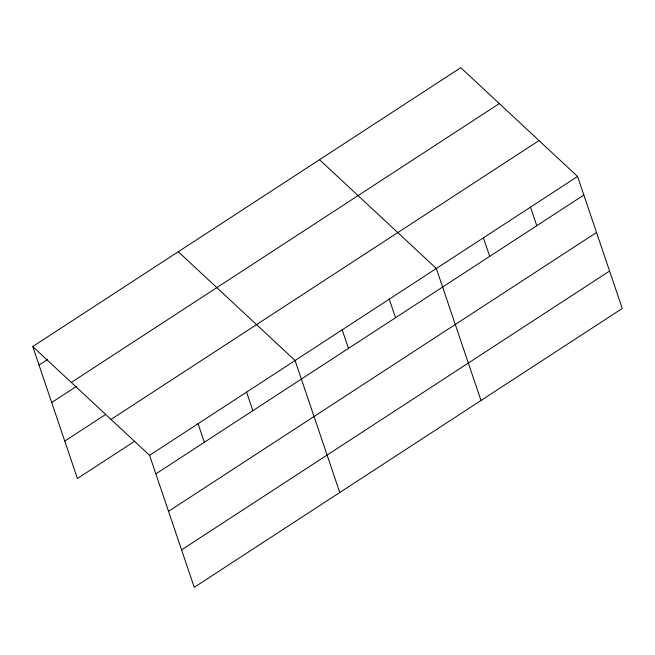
<?xml version="1.0" encoding="UTF-8"?>
<svg xmlns="http://www.w3.org/2000/svg" width="655" height="655" viewBox="0 0 655 655"><rect width="100%" height="100%" fill="white"/><g stroke="black" fill="none" stroke-linecap="round" stroke-linejoin="round"><path stroke-width="0.98" d="M32.75 346.536L460.752 67.686L577.571 176.482L622.25 308.464L194.248 587.314L149.569 455.323L32.75 346.536L77.429 478.518L134.447 441.372M39.03 365.089L47.537 359.538M71.297 382.438L499.307 103.588M51.704 402.522L76.381 386.442M64.755 441.085L105.602 414.476M111.022 419.421L539.024 140.579M149.569 455.323L577.571 176.482M155.849 473.884L583.851 195.034M168.523 511.318L596.525 232.468M181.574 549.881L609.576 271.031M319.517 159.705L436.336 268.501L481.007 400.492M178.275 251.725L295.094 360.52L339.765 492.511M530.493 207.152L536.773 225.705M483.415 237.822L489.694 256.383M389.25 299.171L395.53 317.724M342.172 329.842L348.452 348.403M246.583 392.124L252.863 410.677M198.08 423.728L204.36 442.281"/></g></svg>
